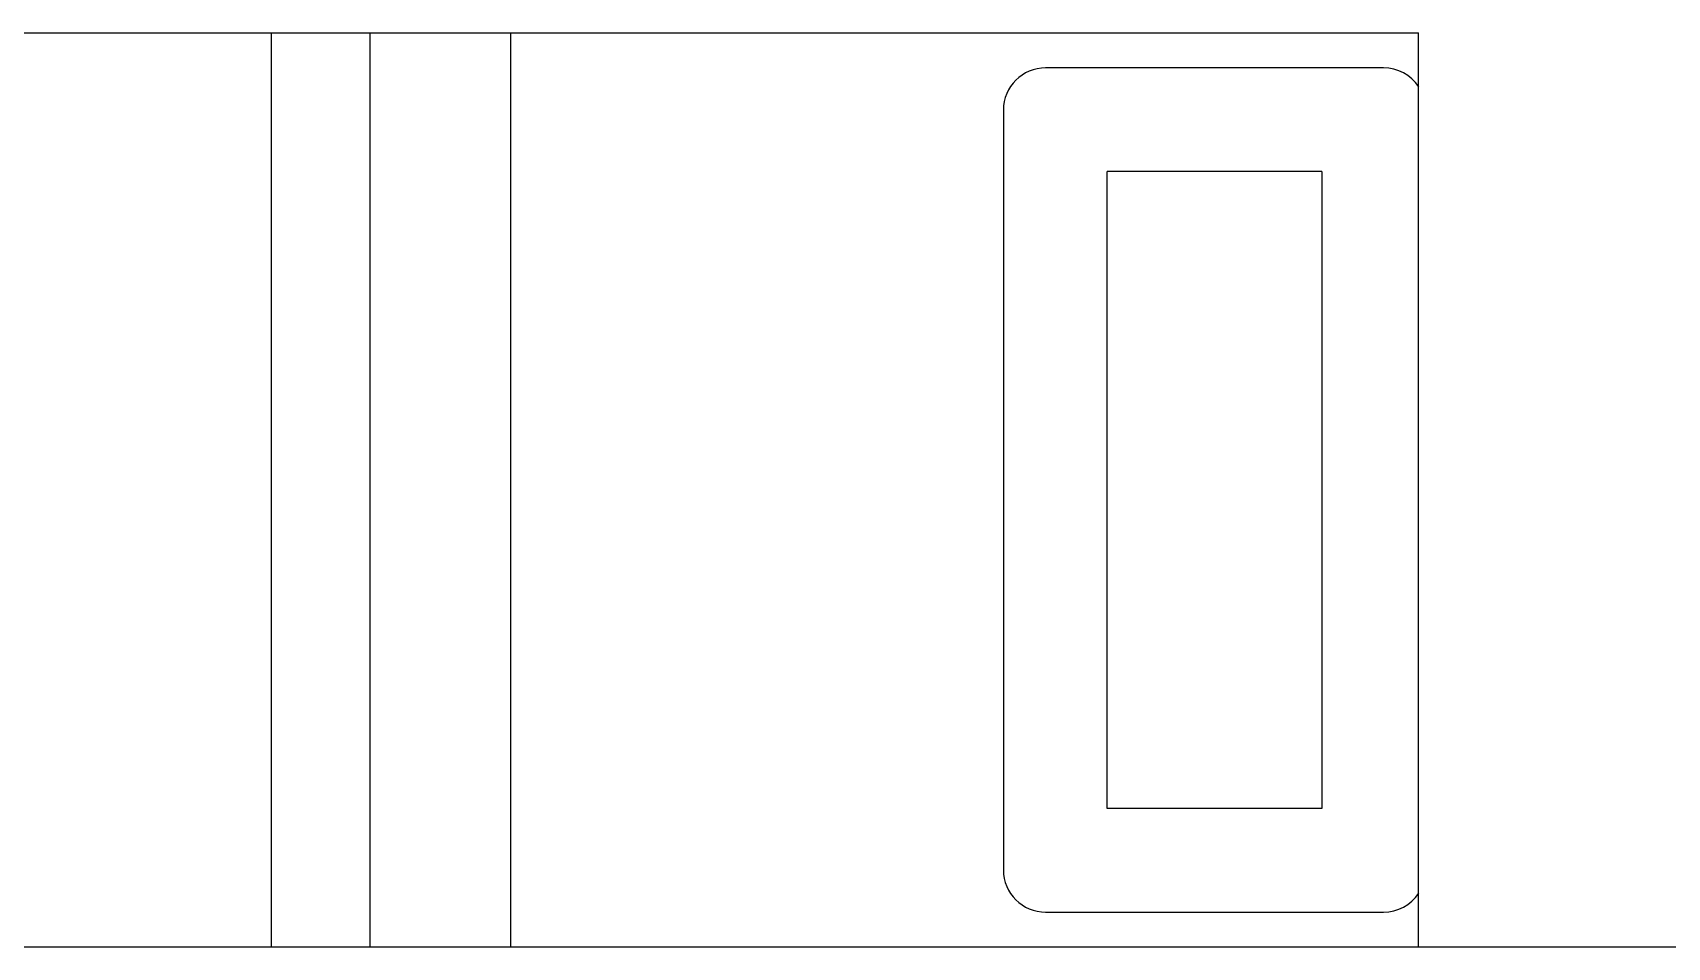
# Model space of a CAD drawing. Extents: x 0 to 420, y 0 to 297.
# Drawn here: x 170.95 to 182.57, y 227.5 to 234 of the extents above; entities that cross this region are included whole.
import ezdxf

# ---------------------------------------------------------------- set-up
doc = ezdxf.new("R2010")
doc.units = 0
doc.header["$LTSCALE"] = 23.1
doc.layers.add('10000_FRONT', color=7, linetype='CONTINUOUS')

msp = doc.modelspace()

# ---------------------------------------------------------------- linework, layer by layer
at = {"layer": '10000_FRONT', "color": 7, "linetype": 'CONTINUOUS'}
for p, q in [((166.55, 234), (180.8, 234)), ((172.65, 227.5), (172.65, 234)), ((173.35, 227.5), (173.35, 234)), ((174.35, 227.5), (174.35, 234)), ((180.8, 227.5), (180.8, 234)), ((180.55, 233.75), (178.15, 233.75)), ((177.85, 233.45), (177.85, 228.05)), ((178.587, 228.487), (178.587, 233.013)), ((180.113, 233.013), (178.587, 233.013)), ((180.113, 233.013), (180.113, 228.487)), ((180.113, 228.487), (178.587, 228.487)), ((178.15, 227.75), (180.55, 227.75)), ((193.3, 227.5), (159.8, 227.5))]:
    msp.add_line(p, q, dxfattribs=at)
for centre, start, end in [((178.15, 233.45), 90, 180), ((180.55, 233.45), 33.5245, 90), ((178.15, 228.05), 180, 270), ((180.55, 228.05), 270, 326.4755)]:
    msp.add_arc(centre, 0.3, start, end, dxfattribs=at)

doc.saveas('drawing.dxf')
